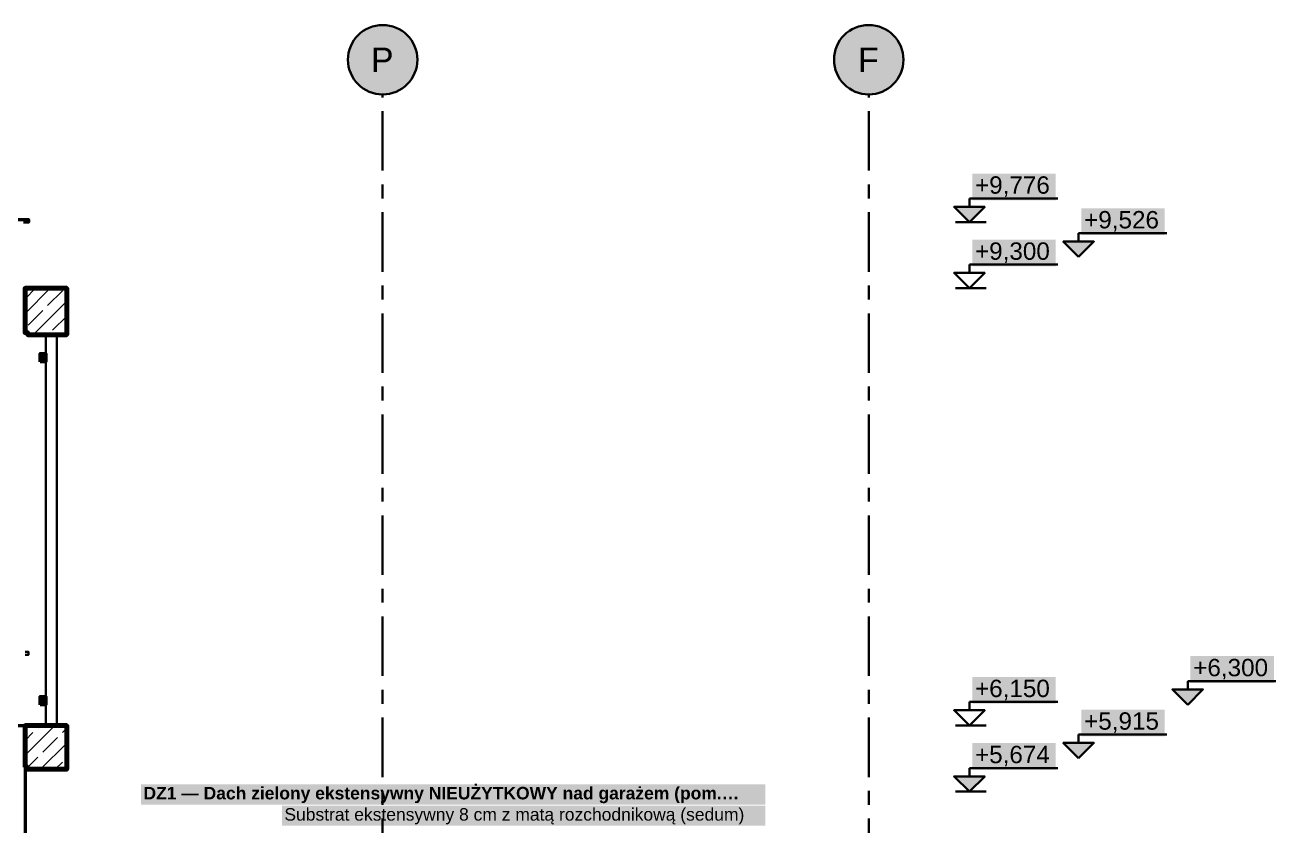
# Model space of a CAD drawing. Header units: metres. Extents: x -5.3 to 21.3, y -2 to 11.9.
# Drawn here: x 12.3 to 21.31, y 5.43 to 11.2 of the extents above; entities that cross this region are included whole.
import ezdxf

# ---------------------------------------------------------------- set-up
doc = ezdxf.new("R2010")
doc.units = ezdxf.units.M
doc.linetypes.add('HYDRO_OKNA', pattern=[4.5, 1.5, -3])
doc.linetypes.add('PUNKTOWA', pattern=[10.5, 8.4, -1.05, 0, -1.05])
for name, color, linetype, lineweight in [('A-IZOL-WODNA', 5, 'Continuous', 100), ('A-KRESKOWANIE', 8, 'Continuous', 18), ('A-MASKA', 7, 'Continuous', 18), ('A-OPISY', 2, 'Continuous', 25), ('A-OSIE', 1, 'PUNKTOWA', 25), ('A-RZEDNE', 1, 'Continuous', 25), ('A-SCIANY-IZOL', 4, 'Continuous', 35), ('A-SCIANY-KONSTR', 7, 'Continuous', 50), ('A-STROPY', 7, 'Continuous', 50), ('A-WIDOK', 7, 'Continuous', 25), ('A-WYPELNIENIA', 9, 'Continuous', 18)]:
    doc.layers.add(name, color=color, linetype=linetype, lineweight=lineweight)
doc.styles.add('PL_ARIAL', font='arial.ttf')
doc.styles.add('PL_ARIAL_B', font='arialbd.ttf')

msp = doc.modelspace()

# ---------------------------------------------------------------- hatches: boundary and pattern name
at = {"layer": 'A-MASKA', "true_color": 0xffffff}
for points in [[(19.12, 9.9335), (19.7208, 9.9335), (19.7208, 10.126), (19.12, 10.126)], [(19.9058, 9.6835), (20.5065, 9.6835), (20.5065, 9.876), (19.9058, 9.876)], [(19.12, 9.4575), (19.7208, 9.4575), (19.7208, 9.65), (19.12, 9.65)], [(20.6915, 6.4575), (21.2923, 6.4575), (21.2923, 6.65), (20.6915, 6.65)], [(19.12, 6.3075), (19.7208, 6.3075), (19.7208, 6.5), (19.12, 6.5)], [(19.9058, 6.0725), (20.5065, 6.0725), (20.5065, 6.265), (19.9058, 6.265)], [(19.12, 5.8315), (19.7208, 5.8315), (19.7208, 6.024), (19.12, 6.024)], [(13.1352, 5.5807), (17.6309, 5.5807), (17.6309, 5.7255), (13.1352, 5.7255)], [(14.1498, 5.4277), (17.6309, 5.4277), (17.6309, 5.5725), (14.1498, 5.5725)]]:
    msp.add_hatch(color=7, dxfattribs=at).paths.add_polyline_path(points)
at = {"layer": 'A-OSIE', "true_color": 0xffffff}
for points in [[(15.125, 10.946), (15.1229, 10.9786), (15.1165, 11.0107), (15.106, 11.0417), (15.0915, 11.071), (15.0733, 11.0982), (15.0518, 11.1228), (15.0272, 11.1443), (15, 11.1625), (14.9707, 11.177), (14.9397, 11.1875), (14.9076, 11.1939), (14.875, 11.196), (14.8424, 11.1939), (14.8103, 11.1875), (14.7793, 11.177), (14.75, 11.1625), (14.7228, 11.1443), (14.6982, 11.1228), (14.6767, 11.0982), (14.6585, 11.071), (14.644, 11.0417), (14.6335, 11.0107), (14.6271, 10.9786), (14.625, 10.946), (14.6271, 10.9134), (14.6335, 10.8813), (14.644, 10.8503), (14.6585, 10.821), (14.6767, 10.7938), (14.6982, 10.7692), (14.7228, 10.7477), (14.75, 10.7295), (14.7793, 10.715), (14.8103, 10.7045), (14.8424, 10.6981), (14.875, 10.696), (14.9076, 10.6981), (14.9397, 10.7045), (14.9707, 10.715), (15, 10.7295), (15.0272, 10.7477), (15.0518, 10.7692), (15.0733, 10.7938), (15.0915, 10.821), (15.106, 10.8503), (15.1165, 10.8813), (15.1229, 10.9134)], [(18.625, 10.946), (18.6229, 10.9786), (18.6165, 11.0107), (18.606, 11.0417), (18.5915, 11.071), (18.5733, 11.0982), (18.5518, 11.1228), (18.5272, 11.1443), (18.5, 11.1625), (18.4707, 11.177), (18.4397, 11.1875), (18.4076, 11.1939), (18.375, 11.196), (18.3424, 11.1939), (18.3103, 11.1875), (18.2793, 11.177), (18.25, 11.1625), (18.2228, 11.1443), (18.1982, 11.1228), (18.1767, 11.0982), (18.1585, 11.071), (18.144, 11.0417), (18.1335, 11.0107), (18.1271, 10.9786), (18.125, 10.946), (18.1271, 10.9134), (18.1335, 10.8813), (18.144, 10.8503), (18.1585, 10.821), (18.1767, 10.7938), (18.1982, 10.7692), (18.2228, 10.7477), (18.25, 10.7295), (18.2793, 10.715), (18.3103, 10.7045), (18.3424, 10.6981), (18.375, 10.696), (18.4076, 10.6981), (18.4397, 10.7045), (18.4707, 10.715), (18.5, 10.7295), (18.5272, 10.7477), (18.5518, 10.7692), (18.5733, 10.7938), (18.5915, 10.821), (18.606, 10.8503), (18.6165, 10.8813), (18.6229, 10.9134)]]:
    msp.add_hatch(color=7, dxfattribs=at).paths.add_polyline_path(points)
at = {"layer": 'A-RZEDNE', "true_color": 0x000000}
for points in [[(19.1, 9.776), (19.21, 9.886), (18.99, 9.886)], [(19.8858, 9.526), (19.9958, 9.636), (19.7758, 9.636)], [(20.6715, 6.3), (20.7815, 6.41), (20.5615, 6.41)], [(19.8858, 5.915), (19.9958, 6.025), (19.7758, 6.025)], [(19.1, 5.674), (19.21, 5.784), (18.99, 5.784)]]:
    msp.add_hatch(color=7, dxfattribs=at).paths.add_polyline_path(points)
at = {"layer": 'A-WYPELNIENIA', "true_color": 0x000000}
for points in [[(12.41, 8.77), (12.41, 8.83), (12.45, 8.83), (12.45, 8.77)], [(12.41, 6.3), (12.41, 6.36), (12.45, 6.36), (12.45, 6.3)]]:
    msp.add_hatch(color=7, dxfattribs=at).paths.add_polyline_path(points)

# ---------------------------------------------------------------- linework, layer by layer
at = {"layer": 'A-IZOL-WODNA', "lineweight": 100, "ltscale": 0.05, "true_color": 0x000000}
for points in [[(12.3, 9.301), (12.6, 9.301)], [(12.3, 6.151), (12.6, 6.151)]]:
    msp.add_lwpolyline(points, dxfattribs=at)
at = {"layer": 'A-IZOL-WODNA', "linetype": 'HYDRO_OKNA', "lineweight": 50, "ltscale": 0.05, "true_color": 0xffffff, "flags": 128}
for points in [[(12.3, 9.301), (12.6, 9.301)], [(12.3, 6.151), (12.6, 6.151)]]:
    msp.add_lwpolyline(points, dxfattribs=at)
at = {"layer": 'A-KRESKOWANIE', "lineweight": 25, "ltscale": 0.05}
for points in [[(12.3112, 9.776), (12.3167, 9.7913), (12.3167, 9.796)], [(12.3, 9.118), (12.482, 9.3)], [(12.3, 9.2241), (12.3759, 9.3)], [(12.4628, 9.1747), (12.5688, 9.2808)], [(12.3591, 8.965), (12.6, 9.2059)], [(12.3213, 9.0333), (12.4274, 9.1394)], [(12.4981, 8.9979), (12.6, 9.0998)], [(12.5712, 8.965), (12.6, 8.9938)], [(12.3, 5.936), (12.514, 6.15)], [(12.3, 6.1482), (12.3018, 6.15)], [(12.392, 6.1342), (12.4079, 6.15)], [(12.5688, 6.0988), (12.6, 6.13)], [(12.3, 6.0421), (12.3567, 6.0988)], [(12.4274, 5.9574), (12.5335, 6.0634)], [(12.4111, 5.835), (12.6, 6.0239)], [(12.32, 5.85), (12.392, 5.922)], [(12.5172, 5.835), (12.5688, 5.8867)]]:
    msp.add_lwpolyline(points, dxfattribs=at)
at = {"layer": 'A-OSIE', "linetype": 'PUNKTOWA', "lineweight": 35, "ltscale": 0.050945, "flags": 128}
for points in [[(14.875, -1.5002), (14.875, 10.696)], [(18.375, -1.5002), (18.375, 10.696)]]:
    msp.add_lwpolyline(points, dxfattribs=at)
at = {"layer": 'A-OSIE', "linetype": 'Continuous', "lineweight": 35, "ltscale": 0.05}
for centre in [(14.875, 10.946), (18.375, 10.946)]:
    msp.add_circle(centre, 0.25, dxfattribs=at)
at = {"layer": 'A-RZEDNE', "lineweight": 35, "ltscale": 0.05}
for points in [[(19.1, 9.886), (19.1, 9.946)], [(19.1, 9.946), (19.7358, 9.946)], [(19, 9.776), (19.22, 9.776)], [(19.8858, 9.636), (19.8858, 9.696)], [(19.8858, 9.696), (20.5215, 9.696)], [(19.1, 9.41), (19.1, 9.47)], [(19.1, 9.47), (19.7358, 9.47)], [(19, 9.3), (19.22, 9.3)], [(20.6715, 6.41), (20.6715, 6.47)], [(20.6715, 6.47), (21.3073, 6.47)], [(19.1, 6.26), (19.1, 6.32)], [(19.1, 6.32), (19.7358, 6.32)], [(19, 6.15), (19.22, 6.15)], [(19.8858, 6.025), (19.8858, 6.085)], [(19.8858, 6.085), (20.5215, 6.085)], [(19.1, 5.784), (19.1, 5.844)], [(19.1, 5.844), (19.7358, 5.844)], [(19, 5.674), (19.22, 5.674)]]:
    msp.add_lwpolyline(points, dxfattribs=at)
for points in [[(19.1, 9.776), (19.21, 9.886), (18.99, 9.886)], [(19.8858, 9.526), (19.9958, 9.636), (19.7758, 9.636)], [(19.1, 9.3), (19.21, 9.41), (18.99, 9.41)], [(20.6715, 6.3), (20.7815, 6.41), (20.5615, 6.41)], [(19.1, 6.15), (19.21, 6.26), (18.99, 6.26)], [(19.8858, 5.915), (19.9958, 6.025), (19.7758, 6.025)], [(19.1, 5.674), (19.21, 5.784), (18.99, 5.784)]]:
    msp.add_lwpolyline(points, close=True, dxfattribs=at)
at = {"layer": 'A-SCIANY-IZOL', "lineweight": 50, "ltscale": 0.05}
msp.add_lwpolyline([(11.78, 9.796), (12.325, 9.796), (12.325, 9.796), (12.325, 9.796), (12.325, 9.796), (12.325, 9.796), (12.325, 9.776), (12.325, 9.776), (12.325, 9.776), (12.325, 9.776), (12.325, 9.776), (12.29, 9.776)], dxfattribs=at)
msp.add_lwpolyline([(12.09, 6.15), (12.09, 6.15), (12.09, 6.15), (12.3, 6.15), (12.3, 6.15), (12.3, 6.15), (12.3, 6.15), (12.3, 3), (12.3, 3), (12.3, 3), (12.3, 3), (12.3, 3), (12.09, 3), (12.09, 3), (12.09, 3), (12.09, 3), (12.09, 6.15)], close=True, dxfattribs=at)
at = {"layer": 'A-SCIANY-KONSTR', "lineweight": 50, "ltscale": 0.05}
for points in [[(12.41, 8.77), (12.41, 8.77), (12.41, 8.83), (12.41, 8.83), (12.41, 8.83), (12.45, 8.83), (12.45, 8.83), (12.45, 8.83), (12.45, 8.77), (12.45, 8.77), (12.45, 8.77), (12.41, 8.77)], [(12.41, 6.3), (12.41, 6.3), (12.41, 6.36), (12.41, 6.36), (12.41, 6.36), (12.45, 6.36), (12.45, 6.36), (12.45, 6.36), (12.45, 6.3), (12.45, 6.3), (12.45, 6.3), (12.41, 6.3)]]:
    msp.add_lwpolyline(points, close=True, dxfattribs=at)
at = {"layer": 'A-STROPY', "lineweight": 70, "ltscale": 0.05}
for points in [[(12.3, 8.98), (12.3, 8.98), (12.3, 8.98), (12.3, 9.3), (12.3, 9.3), (12.3, 9.3), (12.3, 9.3), (12.3, 9.3), (12.6, 9.3), (12.6, 9.3), (12.6, 9.3), (12.6, 9.3), (12.6, 9.3), (12.6, 8.965), (12.6, 8.965), (12.6, 8.965), (12.6, 8.965), (12.6, 8.965), (12.32, 8.965), (12.32, 8.965), (12.32, 8.965), (12.32, 8.965), (12.32, 8.965), (12.32, 8.98), (12.32, 8.98), (12.32, 8.98), (12.32, 8.98), (12.32, 8.98), (12.32, 8.98), (12.32, 8.98), (12.32, 8.98), (12.32, 8.98), (12.32, 8.98), (12.32, 8.98), (12.32, 8.98), (12.32, 8.98), (12.32, 8.98), (12.32, 8.98), (12.32, 8.98), (12.32, 8.98), (12.3, 8.98), (12.3, 8.98)], [(12.3, 5.85), (12.3, 5.85), (12.3, 5.85), (12.3, 6.15), (12.3, 6.15), (12.3, 6.15), (12.3, 6.15), (12.6, 6.15), (12.6, 6.15), (12.6, 6.15), (12.6, 6.15), (12.6, 5.835), (12.6, 5.835), (12.6, 5.835), (12.6, 5.835), (12.32, 5.835), (12.32, 5.835), (12.32, 5.835), (12.32, 5.835), (12.32, 5.85), (12.32, 5.85), (12.32, 5.85), (12.32, 5.85), (12.32, 5.85), (12.32, 5.85), (12.32, 5.85), (12.32, 5.85), (12.32, 5.85), (12.32, 5.85), (12.32, 5.85), (12.32, 5.85), (12.32, 5.85), (12.32, 5.85), (12.32, 5.85), (12.32, 5.85), (12.32, 5.85), (12.3, 5.85)]]:
    msp.add_lwpolyline(points, close=True, dxfattribs=at)
at = {"layer": 'A-WIDOK', "lineweight": 35, "ltscale": 0.05}
for points in [[(12.45, 8.8304), (12.45, 8.9646)], [(12.53, 8.9646), (12.53, 6.1524)], [(12.45, 6.3604), (12.45, 8.7696)], [(12.3004, 6.68), (12.325, 6.68), (12.325, 6.66), (12.3004, 6.66)], [(12.45, 6.1524), (12.45, 6.2996)]]:
    msp.add_lwpolyline(points, dxfattribs=at)

# ---------------------------------------------------------------- texts
at = {"layer": 'A-OPISY'}
for s, style, p in [('DZ1 — Dach zielony ekstensywny NIEUŻYTKOWY nad garażem (pom.…', 'PL_ARIAL_B', (13.1527, 5.618)), ('Substrat ekstensywny 8 cm z matą rozchodnikową (sedum)', 'PL_ARIAL', (14.1673, 5.465))]:
    msp.add_text(s, height=0.09, dxfattribs=dict(at, style=style)).set_placement(p)
at = {"layer": 'A-OSIE', "style": 'PL_ARIAL'}
for s, p in [('P', (14.7902, 10.8585)), ('F', (18.2973, 10.8585))]:
    msp.add_text(s, height=0.175, dxfattribs=at).set_placement(p)
at = {"layer": 'A-RZEDNE', "style": 'PL_ARIAL'}
for s, p in [('+9,776', (19.14, 9.981)), ('+9,526', (19.9258, 9.731)), ('+9,300', (19.14, 9.505)), ('+6,300', (20.7115, 6.505)), ('+6,150', (19.14, 6.355)), ('+5,915', (19.9258, 6.12)), ('+5,674', (19.14, 5.879))]:
    msp.add_text(s, height=0.125, dxfattribs=at).set_placement(p)

doc.saveas('drawing.dxf')
